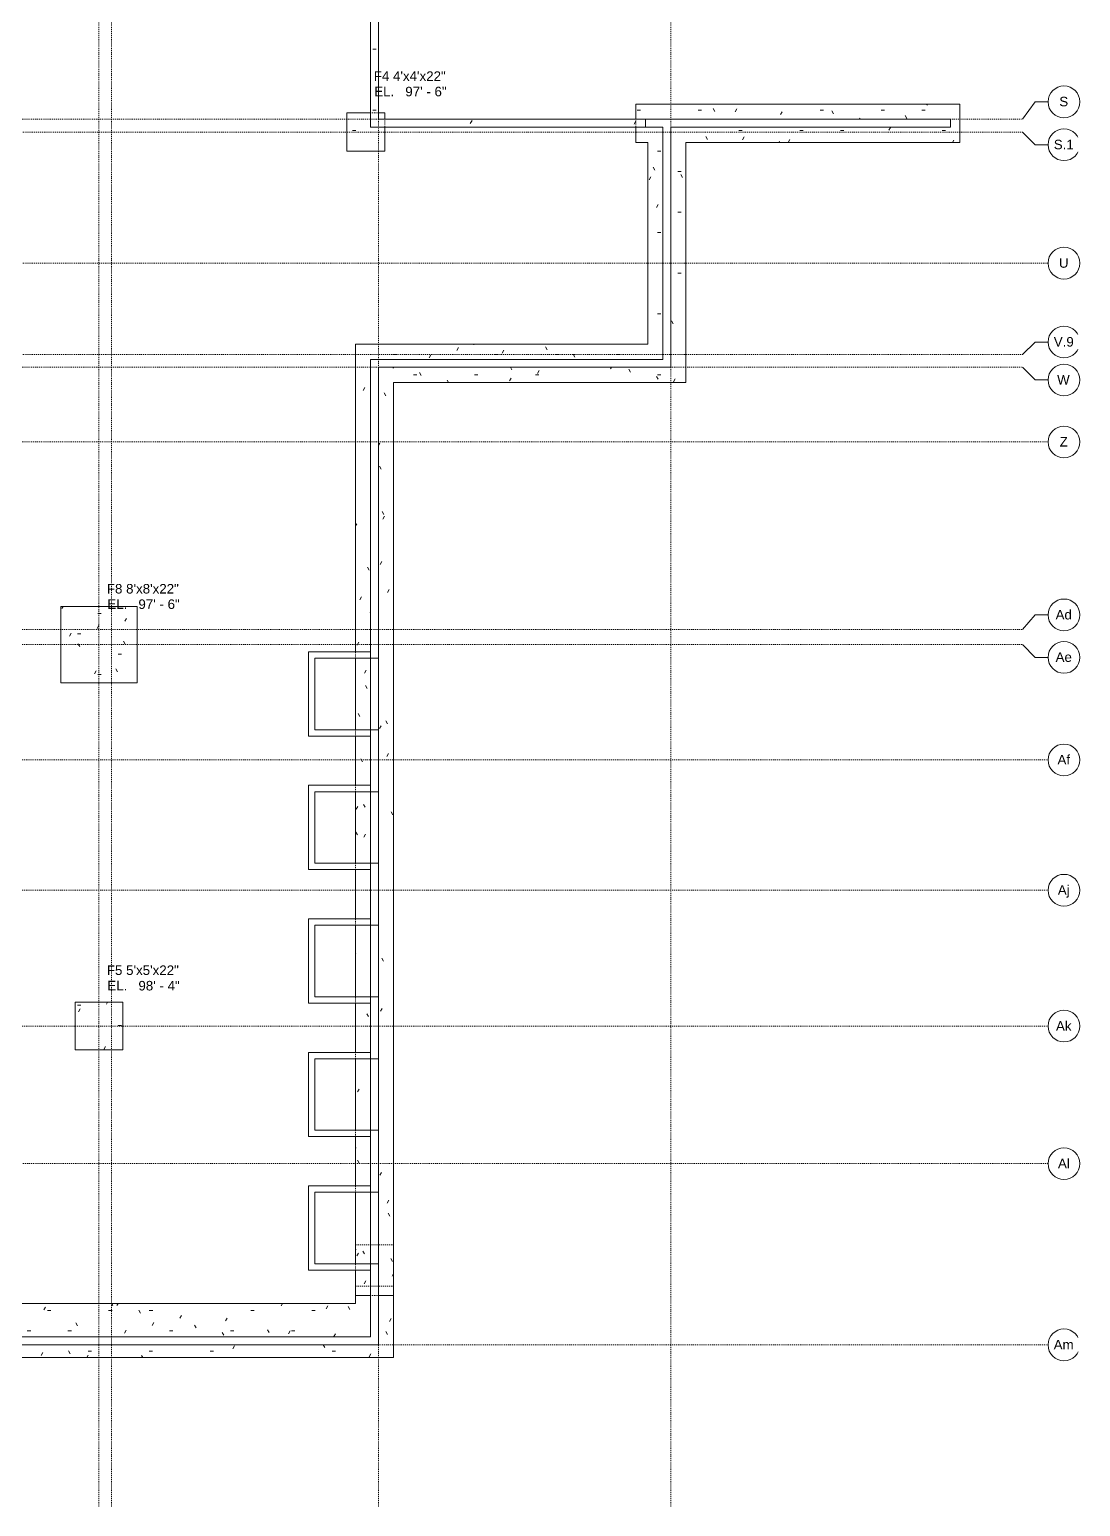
# Model space of a CAD drawing. Header units: feet. Extents: x -58 to 313, y -73 to 241.
# Drawn here: x 202.9 to 313.2, y -69.6 to 85.3 of the extents above; entities that cross this region are included whole.
import ezdxf

# ---------------------------------------------------------------- set-up
doc = ezdxf.new("R2010")
doc.units = ezdxf.units.FT
doc.header["$MEASUREMENT"] = 0
doc.linetypes.add('Dash', pattern=[0.020833, 0.010417, -0.010417])
doc.linetypes.add('Grid Line 1_2_', pattern=[0.072917, 0.041667, -0.010417, 0.010417, -0.010417])
for name, color, linetype, lineweight in [('A-WALL', 113, 'Continuous', 18), ('A-WALL-HDLN', 110, 'Dash', 18), ('S-BEAM', 12, 'Continuous', 9), ('S-FNDN', 250, 'Continuous', 18), ('S-FNDN-HDLN', 250, 'Dash', 9), ('S-FNDN-IDEN', 250, 'Continuous', 9), ('S-GRID', 1, 'Continuous', 9), ('S-GRID-IDEN', 1, 'Continuous', 9)]:
    doc.layers.add(name, color=color, linetype=linetype, lineweight=lineweight)
doc.styles.add('Arial', font='arial.ttf', dxfattribs={"height": 1})
doc.styles.add('Arial_1', font='arial.ttf', dxfattribs={"height": 0.015625})
pattern_1 = [(0, (0, 0), (8.533, 2.133), [0.352, -6.048, 0.352, -6.048, -34.133]), (0, (0, 0), (8.533, 2.133), [-12.8, 0.352, -12.448, 0.352, -6.048, -14.933]), (0, (0, 0), (8.533, 2.133), [-32, 0.352, -3.915, 0.352, -10.315]), (120, (3.2, 1.067), (-6.113732, 6.323295), [0.352, -6.048, 0.352, -6.048, -34.133]), (120, (3.2, 1.067), (-6.113732, 6.323295), [-12.8, 0.352, -12.448, 0.352, -6.048, -14.933]), (120, (3.2, 1.067), (-6.113732, 6.323295), [-32, 0.352, -3.915, 0.352, -10.315]), (240, (4.267, 5.333), (-2.419268, -8.456295), [0.352, -6.048, 0.352, -6.048, -34.133]), (240, (4.267, 5.333), (-2.419268, -8.456295), [-12.8, 0.352, -12.448, 0.352, -6.048, -14.933]), (240, (4.267, 5.333), (-2.419268, -8.456295), [-32, 0.352, -3.915, 0.352, -10.315])]

# ---------------------------------------------------------------- blocks, each defined once
blk = doc.blocks.new('Footing-Rectangular - F5 5_x5_x22_-V9-Walls and Foundations Only')
at = {"layer": 'S-FNDN-HDLN', "linetype": 'Continuous'}
h = blk.add_hatch(dxfattribs=at)
h.set_pattern_fill('FP_16', color=256, style=0, pattern_type=2)
h.set_pattern_definition([(0, (-210.196, 19.232), (8.533, 2.133), [0.352, -6.048, 0.352, -6.048, -34.133]), (0, (-210.196, 19.232), (8.533, 2.133), [-12.8, 0.352, -12.448, 0.352, -6.048, -14.933]), (0, (-210.196, 19.232), (8.533, 2.133), [-32, 0.352, -3.915, 0.352, -10.315]), (120, (-206.996, 20.299), (-6.113732, 6.323295), [0.352, -6.048, 0.352, -6.048, -34.133]), (120, (-206.996, 20.299), (-6.113732, 6.323295), [-12.8, 0.352, -12.448, 0.352, -6.048, -14.933]), (120, (-206.996, 20.299), (-6.113732, 6.323295), [-32, 0.352, -3.915, 0.352, -10.315]), (240, (-205.929, 24.566), (-2.419268, -8.456295), [0.352, -6.048, 0.352, -6.048, -34.133]), (240, (-205.929, 24.566), (-2.419268, -8.456295), [-12.8, 0.352, -12.448, 0.352, -6.048, -14.933]), (240, (-205.929, 24.566), (-2.419268, -8.456295), [-32, 0.352, -3.915, 0.352, -10.315])])
h.paths.add_polyline_path([(-2.5, -2.5), (2.5, -2.5), (2.5, 2.5), (-2.5, 2.5)])
at = {"layer": 'S-FNDN'}
for p, q in [((2.5, 2.5), (-2.5, 2.5)), ((-2.5, 2.5), (-2.5, -2.5)), ((2.5, -2.5), (2.5, 2.5)), ((-2.5, -2.5), (2.5, -2.5))]:
    blk.add_line(p, q, dxfattribs=at)
blk = doc.blocks.new('Footing-Rectangular - F8 8_x8_x22_-V10-Walls and Foundations Only')
at = {"layer": 'S-FNDN-HDLN', "linetype": 'Continuous'}
h = blk.add_hatch(dxfattribs=at)
h.set_pattern_fill('FP_17', color=256, style=0, pattern_type=2)
h.set_pattern_definition([(0, (-210.196, -20.768), (8.533, 2.133), [0.352, -6.048, 0.352, -6.048, -34.133]), (0, (-210.196, -20.768), (8.533, 2.133), [-12.8, 0.352, -12.448, 0.352, -6.048, -14.933]), (0, (-210.196, -20.768), (8.533, 2.133), [-32, 0.352, -3.915, 0.352, -10.315]), (120, (-206.996, -19.701), (-6.113732, 6.323295), [0.352, -6.048, 0.352, -6.048, -34.133]), (120, (-206.996, -19.701), (-6.113732, 6.323295), [-12.8, 0.352, -12.448, 0.352, -6.048, -14.933]), (120, (-206.996, -19.701), (-6.113732, 6.323295), [-32, 0.352, -3.915, 0.352, -10.315]), (240, (-205.929, -15.434), (-2.419268, -8.456295), [0.352, -6.048, 0.352, -6.048, -34.133]), (240, (-205.929, -15.434), (-2.419268, -8.456295), [-12.8, 0.352, -12.448, 0.352, -6.048, -14.933]), (240, (-205.929, -15.434), (-2.419268, -8.456295), [-32, 0.352, -3.915, 0.352, -10.315])])
h.paths.add_polyline_path([(-4, -4), (4, -4), (4, 4), (-4, 4)])
at = {"layer": 'S-FNDN'}
for p, q in [((4, 4), (-4, 4)), ((-4, 4), (-4, -4)), ((4, -4), (4, 4)), ((-4, -4), (4, -4))]:
    blk.add_line(p, q, dxfattribs=at)
blk = doc.blocks.new('Grid - Grid Head - Circle-14747-Walls and Foundations Only')
at = {"layer": 'S-GRID-IDEN'}
blk.add_circle((0, 0), 0.026, dxfattribs=at)
blk = doc.blocks.new('Structural Foundation Tag with Elevation - Single Line-386882-Walls and Foundations Only')
at = {"layer": 'S-FNDN-IDEN', "insert": (0.0138, 0.0742), "char_height": 0.01562, "width": 0.039716, "attachment_point": 1, "style": 'Arial_1'}
blk.add_mtext('EL.', dxfattribs=at)

msp = doc.modelspace()

# ---------------------------------------------------------------- hatches: boundary and pattern name
at = {"layer": 'S-BEAM'}
h = msp.add_hatch(dxfattribs=at)
h.set_pattern_fill('FP_2', color=256, style=0, pattern_type=2)
h.set_pattern_definition(pattern_1)
h.paths.add_polyline_path([(238.7, 75.02), (239.53, 75.02), (239.53, 92.02), (238.7, 92.02), (238.7, 84.25)])
h = msp.add_hatch(dxfattribs=at)
h.set_pattern_fill('FP_11', color=256, style=0, pattern_type=2)
h.set_pattern_definition(pattern_1)
h.paths.add_polyline_path([(267.53, 75.02), (267.53, 75.85), (239.53, 75.85), (239.53, 75.02)])
at = {"layer": 'S-FNDN', "lineweight": 9}
h = msp.add_hatch(dxfattribs=at)
h.set_pattern_fill('FP_11', color=256, style=0, pattern_type=2)
h.set_pattern_definition(pattern_1)
h.paths.add_polyline_path([(299.53, 73.43), (300.53, 73.43), (300.53, 77.43), (271.78, 77.43), (271.78, 75.85), (299.53, 75.85), (299.53, 75.02), (271.78, 75.02), (271.78, 73.43)])
h.paths.add_polyline_path([(267.78, 73.43), (267.78, 75.02), (266.53, 75.02), (266.53, 73.43), (267.53, 73.43)])
h.paths.add_polyline_path([(267.78, 75.85), (267.78, 77.43), (266.53, 77.43), (266.53, 75.85), (267.53, 75.85)])
h = msp.add_hatch(dxfattribs=at)
h.set_pattern_fill('FP_2', color=256, style=0, pattern_type=2)
h.set_pattern_definition(pattern_1)
h.paths.add_polyline_path([(269.36, 48.27), (271.78, 48.27), (271.78, 75.02), (270.2, 75.02), (270.2, 49.85), (267.78, 49.85), (267.78, 48.27)])
h.paths.add_polyline_path([(267.78, 50.68), (269.36, 50.68), (269.36, 75.02), (267.78, 75.02), (267.78, 52.27)])
h.paths.add_polyline_path([(270.2, 75.85), (271.78, 75.85), (271.78, 77.43), (267.78, 77.43), (267.78, 75.85), (269.36, 75.85)])
h = msp.add_hatch(dxfattribs=at)
h.set_pattern_fill('FP_2', color=256, style=0, pattern_type=2)
h.set_pattern_definition(pattern_1)
h.paths.add_polyline_path([(239.53, 72.52), (240.2, 72.52), (240.2, 75.02), (238.7, 75.02), (238.7, 76.52), (236.2, 76.52), (236.2, 72.52), (238.7, 72.52)])
h.paths.add_polyline_path([(240.2, 75.85), (240.2, 76.52), (239.53, 76.52), (239.53, 75.85)])
h = msp.add_hatch(dxfattribs=at)
h.set_pattern_fill('FP_2', color=256, style=0, pattern_type=2)
h.set_pattern_definition(pattern_1)
h.paths.add_polyline_path([(237.11, -47.49), (238.7, -47.49), (238.7, -44.82), (237.11, -44.82)])
h.paths.add_polyline_path([(241.11, -47.49), (241.11, 49.85), (239.53, 49.85), (239.53, -47.49)])
h.paths.add_polyline_path([(237.11, -44.15), (238.7, -44.15), (238.7, -36.65), (237.11, -36.65)])
h.paths.add_polyline_path([(238.7, -35.98), (238.7, -30.82), (237.11, -30.82), (237.11, -35.98), (237.59, -35.98)])
h.paths.add_polyline_path([(237.84, -30.15), (238.7, -30.15), (238.7, -22.65), (237.11, -22.65), (237.11, -30.15)])
h.paths.add_polyline_path([(237.11, -21.98), (238.7, -21.98), (238.7, -16.82), (237.11, -16.82)])
h.paths.add_polyline_path([(237.11, -16.15), (238.7, -16.15), (238.7, -8.65), (237.11, -8.65), (237.11, -11.9)])
h.paths.add_polyline_path([(238.7, -7.98), (238.7, -2.82), (237.11, -2.82), (237.11, -7.98)])
h.paths.add_polyline_path([(238.7, -2.15), (238.7, 5.35), (237.11, 5.35), (237.11, -2.15)])
h.paths.add_polyline_path([(238.7, 6.02), (238.7, 11.18), (237.11, 11.18), (237.11, 6.02)])
h.paths.add_polyline_path([(238.7, 11.85), (238.7, 19.35), (237.11, 19.35), (237.11, 11.85)])
h.paths.add_polyline_path([(237.11, 20.02), (238.7, 20.02), (238.7, 50.68), (241.11, 50.68), (241.11, 52.27), (237.11, 52.27), (237.11, 49.85)])
h = msp.add_hatch(dxfattribs=at)
h.set_pattern_fill('FP_11', color=256, style=0, pattern_type=2)
h.set_pattern_definition(pattern_1)
h.paths.add_polyline_path([(267.78, 48.27), (267.78, 49.85), (241.11, 49.85), (241.11, 48.27)])
h.paths.add_polyline_path([(267.78, 50.68), (267.78, 52.27), (241.11, 52.27), (241.11, 50.68)])
h = msp.add_hatch(dxfattribs=at)
h.set_pattern_fill('FP_2', color=256, style=0, pattern_type=2)
h.set_pattern_definition(pattern_1)
h.paths.add_polyline_path([(241.11, -53.98), (241.11, -47.49), (239.53, -47.49), (239.53, -52.65), (237.11, -52.65), (237.11, -53.98), (239.53, -53.98)])
h.paths.add_polyline_path([(238.7, -51.82), (238.7, -47.49), (237.11, -47.49), (237.11, -51.82)])
h = msp.add_hatch(dxfattribs=at)
h.set_pattern_fill('FP_2', color=256, style=0, pattern_type=2)
h.set_pattern_definition(pattern_1)
h.paths.add_polyline_path([(237.11, -53.98), (237.11, -52.65), (138.95, -52.65), (138.95, -53.98), (229.69, -53.98)])
h.paths.add_polyline_path([(237.11, -51.82), (237.11, -48.32), (138.95, -48.32), (138.95, -51.82), (229.69, -51.82)])

# ---------------------------------------------------------------- linework, layer by layer
at = {"layer": 'A-WALL'}
for p, q in [((267.53, 75.85), (299.53, 75.85)), ((267.53, 75.02), (267.53, 75.85)), ((269.36, 75.02), (267.53, 75.02)), ((269.36, 50.68), (269.36, 75.02)), ((270.2, 75.02), (270.2, 49.85)), ((299.53, 75.02), (270.2, 75.02)), ((299.53, 75.02), (299.53, 75.85)), ((238.7, 11.85), (238.7, 50.68)), ((238.7, 50.68), (269.36, 50.68)), ((239.53, 49.85), (239.53, -16.15)), ((270.2, 49.85), (239.53, 49.85)), ((232.2, 11.18), (232.2, 20.02)), ((232.2, 20.02), (238.7, 20.02)), ((232.86, 19.35), (232.86, 11.85)), ((239.53, 19.35), (232.86, 19.35)), ((238.7, 11.18), (232.2, 11.18)), ((232.86, 11.85), (239.53, 11.85)), ((238.7, -36.65), (238.7, 11.85)), ((232.2, -2.82), (232.2, 6.02)), ((232.2, 6.02), (238.7, 6.02)), ((232.86, 5.35), (232.86, -2.15)), ((239.53, 5.35), (232.86, 5.35)), ((238.7, -2.82), (232.2, -2.82)), ((232.86, -2.15), (239.53, -2.15)), ((232.2, -16.82), (232.2, -7.98)), ((232.2, -7.98), (238.7, -7.98)), ((232.86, -8.65), (232.86, -16.15)), ((239.53, -8.65), (232.86, -8.65)), ((238.7, -16.82), (232.2, -16.82)), ((232.86, -16.15), (239.53, -16.15)), ((239.53, -16.15), (239.53, -36.65)), ((232.2, -30.82), (232.2, -21.98)), ((232.2, -21.98), (238.7, -21.98)), ((232.86, -22.65), (232.86, -30.15)), ((239.53, -22.65), (232.86, -22.65)), ((238.7, -30.82), (232.2, -30.82)), ((232.86, -30.15), (239.53, -30.15)), ((232.2, -44.82), (232.2, -35.98)), ((232.2, -35.98), (238.7, -35.98)), ((232.86, -36.65), (232.86, -44.15)), ((239.53, -36.65), (232.86, -36.65)), ((238.7, -51.82), (238.7, -36.65)), ((239.53, -36.65), (239.53, -52.65)), ((238.7, -44.82), (232.2, -44.82)), ((232.86, -44.15), (239.53, -44.15)), ((239.53, -52.65), (71.03, -52.65)), ((71.86, -51.82), (238.7, -51.82))]:
    msp.add_line(p, q, dxfattribs=at)
at = {"layer": 'A-WALL-HDLN'}
msp.add_line((239.53, -47.49), (238.7, -47.49), dxfattribs=at)
at = {"layer": 'S-BEAM'}
for p, q in [((238.7, 92.02), (238.7, 75.02)), ((239.53, 75.85), (239.53, 92.02)), ((238.7, 75.02), (239.53, 75.02)), ((267.53, 75.85), (239.53, 75.85)), ((239.53, 75.02), (267.53, 75.02)), ((267.53, 75.85), (267.53, 75.02))]:
    msp.add_line(p, q, dxfattribs=at)
at = {"layer": 'S-FNDN'}
for p, q in [((266.53, 75.85), (266.53, 77.43)), ((300.53, 77.43), (266.53, 77.43)), ((300.53, 77.43), (300.53, 73.43)), ((238.7, 76.52), (236.2, 76.52)), ((236.2, 76.52), (236.2, 72.52)), ((240.2, 76.52), (239.53, 76.52)), ((240.2, 75.85), (240.2, 76.52)), ((240.2, 72.52), (240.2, 75.02)), ((266.53, 73.43), (266.53, 75.02)), ((266.53, 73.43), (267.78, 73.43)), ((267.78, 73.43), (267.78, 52.27)), ((271.78, 48.27), (271.78, 73.43)), ((271.78, 73.43), (300.53, 73.43)), ((236.2, 72.52), (240.2, 72.52)), ((237.11, 52.27), (237.11, 20.02)), ((267.78, 52.27), (237.11, 52.27)), ((241.11, -53.98), (241.11, 48.27)), ((241.11, 48.27), (271.78, 48.27)), ((237.11, 19.35), (237.11, 11.85)), ((237.11, 11.18), (237.11, 6.02)), ((237.11, 5.35), (237.11, -2.15)), ((237.11, -2.82), (237.11, -7.98)), ((237.11, -8.65), (237.11, -16.15)), ((237.11, -16.82), (237.11, -21.98)), ((237.11, -22.65), (237.11, -30.15)), ((237.11, -30.82), (237.11, -35.98)), ((237.11, -36.65), (237.11, -44.15)), ((237.11, -44.82), (237.11, -48.32)), ((238.7, -47.49), (237.11, -47.49)), ((241.11, -47.49), (239.53, -47.49)), ((237.11, -48.32), (109.95, -48.32)), ((109.95, -53.98), (241.11, -53.98))]:
    msp.add_line(p, q, dxfattribs=at)
at = {"layer": 'S-FNDN-HDLN'}
for p, q in [((239.53, 76.52), (238.7, 76.52)), ((240.2, 75.02), (240.2, 75.85)), ((266.53, 75.02), (266.53, 75.85)), ((237.11, 20.02), (237.11, 19.35)), ((237.11, 11.85), (237.11, 11.18)), ((237.11, 6.02), (237.11, 5.35)), ((237.11, -2.15), (237.11, -2.82)), ((237.11, -7.98), (237.11, -8.65)), ((237.11, -16.15), (237.11, -16.82)), ((237.11, -21.98), (237.11, -22.65)), ((237.11, -30.15), (237.11, -30.82)), ((237.11, -35.98), (237.11, -36.65)), ((241.11, -42.16), (237.11, -42.16)), ((237.11, -44.15), (237.11, -44.82)), ((241.11, -46.49), (237.11, -46.49)), ((239.53, -47.49), (238.7, -47.49))]:
    msp.add_line(p, q, dxfattribs=at)
at = {"layer": 'S-GRID', "linetype": 'Grid Line 1_2_'}
for p, q in [((239.53, -69.6), (239.53, 238.09)), ((270.2, -69.6), (270.2, 238.09)), ((210.2, -69.6), (210.2, 235.43)), ((211.53, -69.6), (211.53, 235.43)), ((69.3, 75.85), (307.1, 75.85)), ((115.81, 74.52), (307.1, 74.52)), ((115.81, 60.77), (309.76, 60.77)), ((115.81, 51.18), (307.1, 51.18)), ((69.3, 49.85), (307.1, 49.85)), ((69.3, 42.02), (309.76, 42.02)), ((93.92, 22.35), (307.1, 22.35)), ((93.92, 20.77), (307.1, 20.77)), ((93.92, -4.98), (309.76, -4.98)), ((309.76, -33.65), (-54.28, -33.65))]:
    msp.add_line(p, q, dxfattribs=at)
at = {"layer": 'S-GRID'}
for p, q in [((307.1, 75.85), (308.43, 77.68)), ((308.43, 77.68), (309.76, 77.68)), ((307.1, 74.52), (308.43, 73.18)), ((307.1, 51.18), (308.43, 52.5)), ((307.1, 49.85), (308.43, 48.52)), ((307.1, 22.35), (308.43, 23.89)), ((307.1, 20.77), (308.43, 19.43))]:
    msp.add_line(p, q, dxfattribs=at)

# ---------------------------------------------------------------- block references
at = {"layer": 'S-FNDN-HDLN'}
for name, p in [('Footing-Rectangular - F8 8_x8_x22_-V10-Walls and Foundations Only', (210.2, 20.77)), ('Footing-Rectangular - F5 5_x5_x22_-V9-Walls and Foundations Only', (210.2, -19.23))]:
    msp.add_blockref(name, p, dxfattribs=at)
at = {"layer": 'S-FNDN-IDEN', "xscale": 63.99999999999997, "yscale": 63.99999999999997, "zscale": 63.99999999999997}
for p in [(238.2, 74.52), (210.2, 20.77), (210.2, -19.23)]:
    msp.add_blockref('Structural Foundation Tag with Elevation - Single Line-386882-Walls and Foundations Only', p, dxfattribs=at)
at = {"layer": 'S-GRID-IDEN', "xscale": 63.99999999999997, "yscale": 63.99999999999997, "zscale": 63.99999999999997}
for p, rotation in [((311.43, 77.68), 269.9999999999994), ((311.43, 73.18), 269.9999999999994), ((311.43, 60.77), 269.9999999999994), ((311.43, 52.5), 269.9999999999994), ((311.43, 48.52), 269.9999999999994), ((311.43, 42.02), 269.9999999999994), ((311.43, 23.89), 269.9999999999994), ((311.43, 19.43), 269.9999999999994), ((311.43, 8.68), 269.9999999999994), ((311.43, -4.98), 269.9999999999994), ((311.43, -19.23), 269.9999999999994), ((311.43, -33.65), 89.99999999999982), ((311.43, -52.65), 269.9999999999994)]:
    msp.add_blockref('Grid - Grid Head - Circle-14747-Walls and Foundations Only', p, dxfattribs=dict(at, rotation=rotation))

# ---------------------------------------------------------------- texts
at = {"layer": 'S-FNDN-IDEN', "char_height": 1, "attachment_point": 1, "style": 'Arial'}
for s, insert, width in [('F4 4\'x4\'x22"', (239.03, 80.88), 9.1573), ('97\' - 6"', (242.34, 79.26), 5.2688), ('F8 8\'x8\'x22"', (211.03, 27.13), 9.1573), ('97\' - 6"', (214.34, 25.51), 5.2688), ('F5 5\'x5\'x22"', (211.03, -12.87), 9.1573), ('98\' - 4"', (214.34, -14.49), 5.2688)]:
    msp.add_mtext(s, dxfattribs=dict(at, insert=insert, width=width))

# ---------------------------------------------------------------- next in the draw order: texts
at = {"layer": 'S-GRID-IDEN', "char_height": 1, "attachment_point": 1, "style": 'Arial', "bg_fill": 3, "box_fill_scale": 1.25, "bg_fill_color": 9, "bg_fill_true_color": 13158600, "bg_fill_transparency": 0}
for s, insert, width in [('S', (310.95, 78.21), 1.1278), ('S.1', (310.37, 73.71), 2.5418), ('U', (310.91, 61.29), 1.2288), ('V.9', (310.37, 53.02), 2.5418), ('W', (310.72, 49.04), 1.7002), ('Z', (310.99, 42.54), 1.0437), ('Ad', (310.56, 24.41), 2.0705), ('Ae', (310.56, 19.96), 2.0705), ('Af', (310.76, 9.21), 1.5992), ('Aj', (310.79, -4.46), 1.515), ('Ak', (310.6, -18.71), 1.9863), ('Al', (310.81, -33.13), 1.4982), ('Am', (310.36, -52.13), 2.5587)]:
    msp.add_mtext(s, dxfattribs=dict(at, insert=insert, width=width))

# ---------------------------------------------------------------- next in the draw order: linework, layer by layer
at = {"layer": 'S-GRID'}
for p, q in [((308.43, 73.18), (309.76, 73.18)), ((308.43, 52.5), (309.76, 52.5)), ((308.43, 48.52), (309.76, 48.52)), ((308.43, 23.89), (309.76, 23.89)), ((308.43, 19.43), (309.76, 19.43))]:
    msp.add_line(p, q, dxfattribs=at)
at = {"layer": 'S-GRID', "linetype": 'Grid Line 1_2_'}
for p, q in [((93.92, 8.68), (309.76, 8.68)), ((-54.28, -19.23), (309.76, -19.23)), ((-54.28, -52.65), (309.76, -52.65))]:
    msp.add_line(p, q, dxfattribs=at)

doc.saveas('drawing.dxf')
